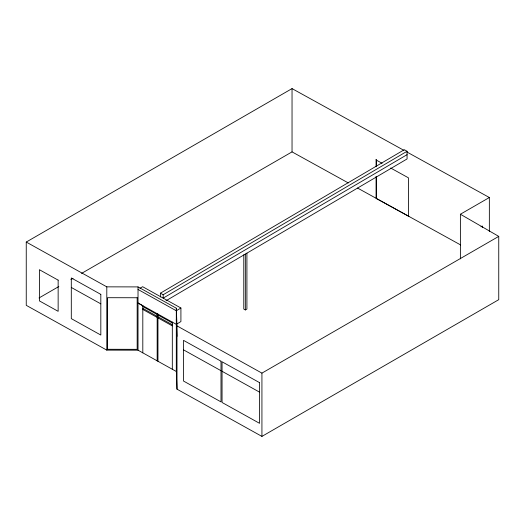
<?xml version="1.0" encoding="UTF-8"?>
<svg xmlns="http://www.w3.org/2000/svg" width="525" height="525" viewBox="0 0 525 525"><rect width="100%" height="100%" fill="white"/><g stroke="black" fill="none" stroke-linecap="round" stroke-linejoin="round"><path stroke-width="0.79" d="M139.998 288.277L142.629 286.702L180.915 308.011L180.915 321.569L176.964 323.938M180.915 308.011L176.308 310.774L138.023 289.459M160.407 297.019L160.407 293.18L404.309 149.697L407.072 151.266L407.072 158.95L165.998 300.766M407.072 154.658L163.17 298.134L163.17 294.742L407.072 151.266M26.25 242.058L106.805 286.853L138.023 286.906L176.308 308.195L176.308 371.477L138.023 350.188L106.805 350.129L26.25 305.333L26.25 242.058L292.038 88.6L403.974 150.386M39.008 297.97L58.853 286.512M70.901 279.556L73.028 278.329M81.532 273.42L292.038 151.882L348.298 182.936M243.784 254.75L243.784 309.041L245.346 309.947L246.914 309.041L246.914 253.129M460.386 258.864L460.386 214.239L489.352 197.518L489.352 231.591M480.926 226.793L482.311 225.993L482.311 227.614M176.308 308.195L176.991 325.881L261.929 373.117L498.75 236.388L498.75 299.67L261.929 436.4L176.991 389.163L176.315 371.319M376.432 176.459L376.432 198.581L408.929 216.405M406.842 151.968L489.352 197.518M376.071 166.681L376.071 159.39L376.432 160.158L382.121 163.301M390.659 168.013L408.443 177.831L408.443 216.248M357.551 188.042L460.628 244.945M176.308 324.332L138.023 303.043L142.813 305.707M142.813 306.541L172.318 322.947M142.813 308.346L172.318 324.758M142.813 309.455L172.318 325.868M71.302 287.451L100.82 303.863M183.52 349.853L220.999 370.696M222.055 371.287L259.534 392.129M160.407 293.18L163.17 294.742M460.386 214.239L498.75 236.388M176.315 319.338L176.977 336.394M376.432 160.158L376.432 166.681M376.071 176.4L376.071 198.266M292.038 88.6L292.038 151.882M261.929 373.117L261.929 436.4M245.346 254.034L245.346 309.947M176.991 325.881L176.991 389.163M172.318 322.042L172.318 369.259M157.959 314.062L157.959 361.272M157.165 313.615L157.165 360.833M142.813 305.635L142.807 352.846M138.023 286.906L138.023 350.188M106.805 286.853L106.805 350.129M137.169 297.754L107.553 297.701L107.553 349.283L137.169 349.335L137.169 297.754M100.82 294.374L71.302 277.955L71.302 318.636L100.82 335.055L100.82 294.374M220.999 361.207L183.52 340.364L183.52 381.045L220.999 401.887L220.999 361.207M259.534 382.633L222.055 361.791L222.055 402.472L259.534 423.314L259.534 382.633M58.144 280.133L39.408 269.712L39.408 300.897L58.144 311.318L58.144 280.133"/></g></svg>
